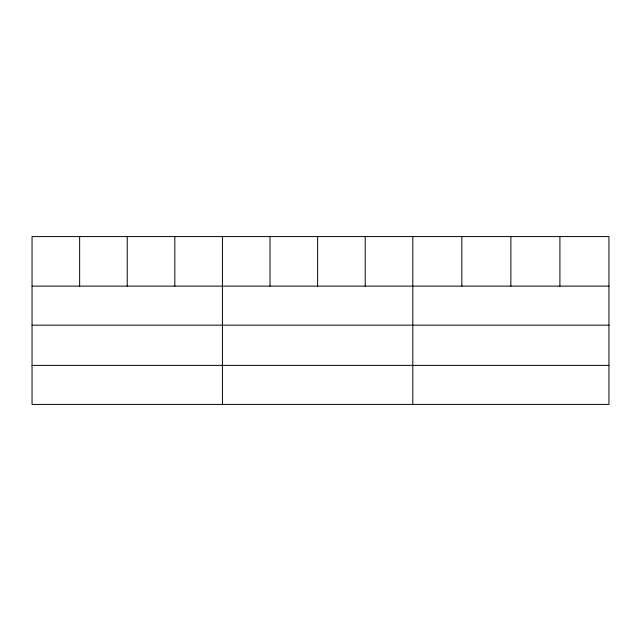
<?xml version="1.0" encoding="UTF-8"?>
<svg xmlns="http://www.w3.org/2000/svg" width="641" height="641" viewBox="0 0 641 641"><rect width="100%" height="100%" fill="white"/><g stroke="black" fill="none" stroke-linecap="round" stroke-linejoin="round"><path stroke-width="0.96" d="M608.95 325.163L608.95 236.577L32.05 236.577L32.05 404.423L608.95 404.423L608.95 325.163L32.05 325.163M32.05 286.118L608.95 286.118M32.05 365.386L608.95 365.386M559.913 236.577L559.913 286.118M510.877 236.577L510.877 286.118M461.841 236.577L461.841 286.118M412.804 236.577L412.804 404.423M365.21 236.577L365.21 286.118M317.615 236.577L317.615 286.118M270.021 236.577L270.021 286.118M222.427 236.577L222.427 404.423M174.833 236.577L174.833 286.118M127.239 236.577L127.239 286.118M79.644 236.577L79.644 286.118"/></g></svg>
